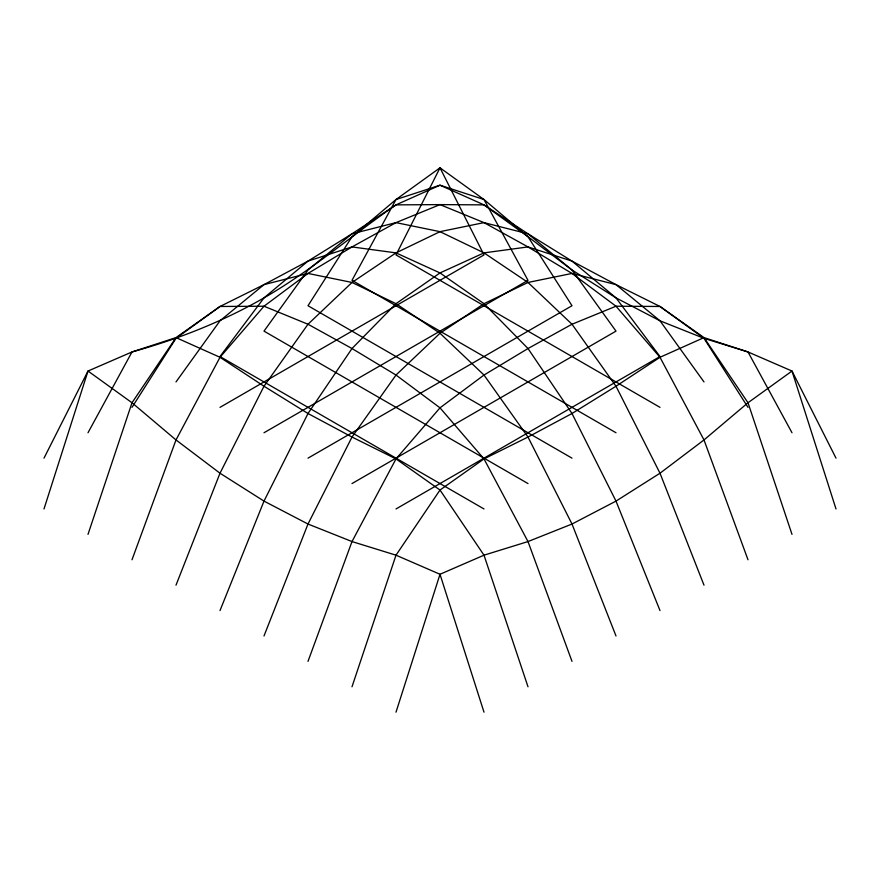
<?xml version="1.0" encoding="UTF-8"?>
<svg xmlns="http://www.w3.org/2000/svg" width="880" height="880" viewBox="0 0 880 880"><rect width="100%" height="100%" fill="white"/><g stroke="black" fill="none" stroke-linecap="round" stroke-linejoin="round"><path stroke-width="1.32" d="M44 508.959L88 371.041L132 351.956L176 337.612L220 306.482L264 284.625L308 261.096L352 233.816L396 204.875L440 185.196L484 199.529L528 236.72L572 269.995L616 297.88L660 320.804L704 338.338L748 351.956L792 371.041L836 458.15M396 712.184L440 574.266L484 555.181L528 541.563L572 524.029L616 501.105L660 473.22L704 439.945L748 402.754L792 371.041L836 508.959M88 534.358L132 402.754L176 337.612L220 357.291L264 386.232L308 413.512L352 437.041L396 458.909L440 490.039L484 555.181L528 686.785M352 686.785L396 555.181L440 490.039L484 458.909L528 437.041L572 413.512L616 386.232L660 357.291L704 337.612L748 351.956L792 432.751M132 559.768L176 439.945L220 357.291L264 306.218L308 273.438L352 246.928L396 222.629L440 204.611L484 204.875L528 233.816L572 261.096L616 284.625L660 306.482L704 337.612L748 402.754L792 534.358M308 661.375L352 541.563L396 458.909L440 407.836L484 375.045L528 348.535L572 324.247L616 306.218L660 306.482L704 338.338L748 407.352M176 585.167L220 473.22L264 386.232L308 324.247L352 282.458L396 252.879L440 231.66L484 222.629L528 233.816L572 269.995L616 331.133L352 483.56M264 635.976L308 524.029L352 437.041L396 375.045L440 333.267L484 303.688L528 282.458L572 273.438L616 284.625L660 320.804L704 381.942M220 610.577L264 501.105L308 413.512L352 348.535L396 303.688L440 272.932L484 252.879L528 246.928L572 261.096L616 297.88L660 356.543L396 508.959M44 458.15L88 371.041L132 402.754L176 439.945L220 473.22L264 501.105L308 524.029L352 541.563L396 555.181L440 574.266L484 712.184M88 432.751L132 351.956C177.991 339.218 222.574 321.684 264 297.88C310.816 270.963 351.692 235.499 396 204.875L440 204.611L484 222.629L528 246.928L572 273.438L616 306.218L660 357.291L704 439.945L748 559.768M132 407.352L176 338.338L220 306.482L264 306.218L308 324.247L352 348.535L396 375.045L440 407.836L484 458.909L528 541.563L572 661.375M176 381.942L220 320.804L264 284.625L308 273.438L352 282.458L396 303.688L440 333.267L484 375.045L528 437.041L572 524.029L616 635.976M220 407.352L484 254.925L440 167.816L396 199.529L352 236.72L308 305.734L572 458.15M264 432.751L528 280.335L484 199.529L440 167.816L396 254.925L660 407.352M308 458.15L572 305.734L528 236.72L484 204.875L440 185.196L396 199.529L352 280.335L616 432.751M528 483.56L264 331.133L308 269.995L352 233.816L396 222.629L440 231.66L484 252.879L528 282.458L572 324.247L616 386.232L660 473.22L704 585.167M484 508.959L220 356.543L264 297.88L308 261.096L352 246.928L396 252.879L440 272.932L484 303.688L528 348.535L572 413.512L616 501.105L660 610.577"/></g></svg>
